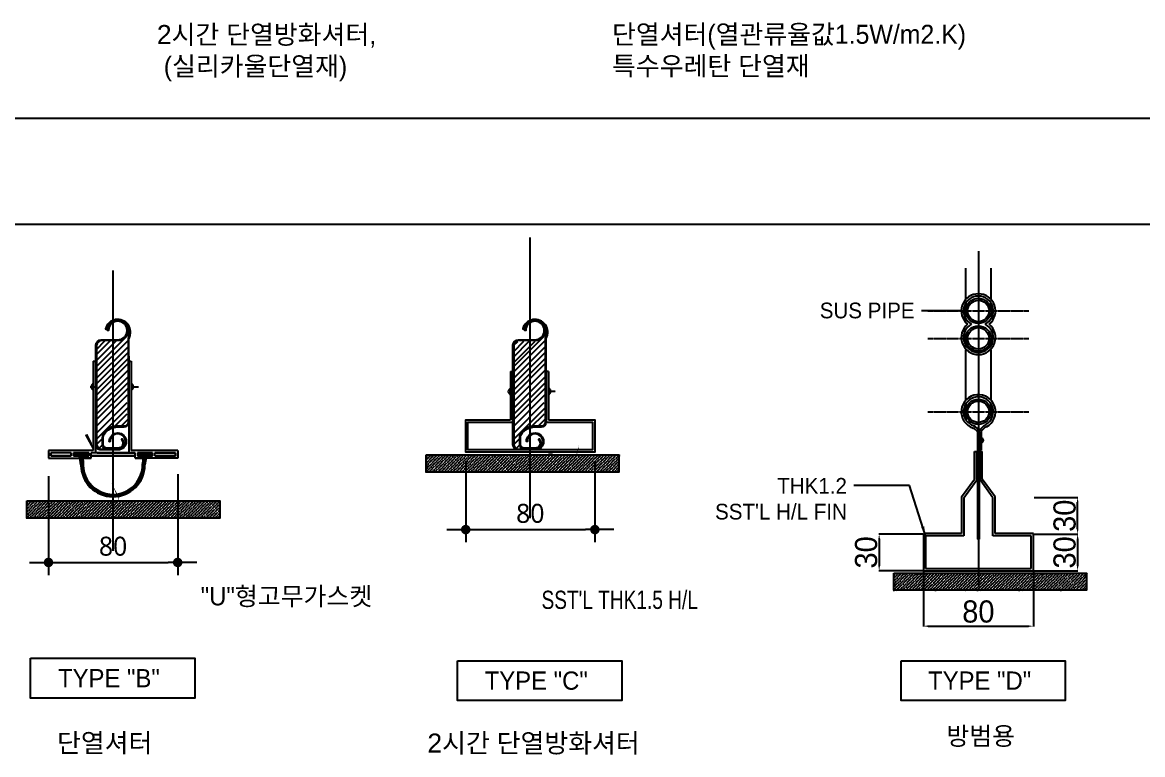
# Model space of a CAD drawing. Header units: millimetres. Extents: x -6941 to 136681, y 2065 to 58366.
# Drawn here: x 2656 to 20345, y 23447 to 35015 of the extents above; entities that cross this region are included whole.
import ezdxf

# ---------------------------------------------------------------- set-up
doc = ezdxf.new("R2010")
doc.units = ezdxf.units.MM
doc.header["$LTSCALE"] = 4
doc.header["$MEASUREMENT"] = 0
for name, pattern in [('CENTER', [2, 1.25, -0.25, 0.25, -0.25]), ('HIDDEN', [0.375, 0.25, -0.125]), ('PHANTOM2', [1.25, 0.625, -0.125, 0.125, -0.125, 0.125, -0.125])]:
    doc.linetypes.add(name, pattern=pattern)
doc.layers.get('0').update_dxf_attribs({"linetype": 'CONTINUOUS'})
doc.layers.get('DEFPOINTS').update_dxf_attribs({"linetype": 'CONTINUOUS'})
for name, color, linetype in [('2', 3, 'HIDDEN'), ('5', 4, 'PHANTOM2'), ('6', 3, 'CONTINUOUS'), ('A-DIMS', 7, 'CONTINUOUS'), ('AUX', 1, 'CONTINUOUS'), ('CENTER', 1, 'CENTER'), ('DIM', 7, 'CONTINUOUS'), ('ELE', 4, 'CONTINUOUS'), ('steel', 255, 'CONTINUOUS'), ('TEXT-DSC', 3, 'CONTINUOUS')]:
    doc.layers.add(name, color=color, linetype=linetype)
doc.styles.add('ARIAL', font='')
doc.styles.add('HY울릉도L', font='')
doc.styles.add('굴림', font='')
doc.styles.add('돋움', font='')
doc.styles.add('맑은고딕', font='malgun.ttf')
doc.styles.get('ARIAL').set_extended_font_data('HY특신명조')
doc.styles.get('HY울릉도L').set_extended_font_data('DotumChe')
doc.styles.get('굴림').set_extended_font_data('Gulim')
doc.styles.get('돋움').set_extended_font_data('Dotum')
doc.dimstyles.new('CDIM', dxfattribs={"dimtxt": 3, "dimasz": 1.5, "dimexe": 2, "dimexo": 1, "dimgap": 1, "dimtad": 1, "dimdec": 0, "dimrnd": 0.5, "dimzin": 0, "dimdsep": 32, "dimlunit": 6, "dimtxsty": 'HY울릉도L', "dimblk1": '_CIDOT', "dimblk2": '_CIDOT', "dimsah": 1, "dimcen": 5.5, "dimclrd": 2, "dimclre": 2, "dimclrt": 7, "dimadec": 0, "dimazin": 0, "dimtfac": 1, "dimtdec": 0, "dimtix": 1, "dimtmove": 2, "dimatfit": 1, "dimldrblk": '_CIDOT', "dimfxl": 1, "dimtolj": 1, "dimtzin": 0, "dimlwd": -1, "dimarcsym": 0})
doc.dimstyles.new('ISO-25', dxfattribs={"dimscale": 12, "dimtxt": 10, "dimasz": 3, "dimexe": 1, "dimexo": 2, "dimgap": 1, "dimtad": 1, "dimdec": 1, "dimtxsty": '돋움', "dimcen": 2.5, "dimclrd": 4, "dimclre": 4, "dimclrt": 7, "dimadec": 0, "dimazin": 0, "dimtfac": 0.55, "dimtdec": 1, "dimtmove": 0, "dimatfit": 3, "dimfxl": 1, "dimarcsym": 0})

# ---------------------------------------------------------------- blocks, each defined once
blk = doc.blocks.new('_CIDOT')
at = {"color": 0, "linetype": 'ByBlock'}
blk.add_line((2, 0), (-1, 0), dxfattribs=at)
at = {"color": 0, "linetype": 'ByBlock', "const_width": 0.5}
blk.add_lwpolyline([(-0.25, 0, 1), (0.25, 0, 1)], format="xyb", close=True, dxfattribs=at)
blk = doc.blocks.new('*D20')
at = {"layer": 'A-DIMS', "lineweight": -2, "transparency": 16777216}
for p, q in [((3068, 27846), (3068, 26283)), ((5108, 27877), (5108, 26283))]:
    blk.add_line(p, q, dxfattribs=at)
at = {"layer": 'A-DIMS', "transparency": 16777216}
blk.add_line((3218, 26483), (4958, 26483), dxfattribs=at)
at = {"layer": 'DEFPOINTS', "color": 0, "transparency": 16777216}
for p in [(5108, 27977), (3068, 27946), (5108, 26483)]:
    blk.add_point(p, dxfattribs=at)
at = {"layer": 'A-DIMS', "transparency": 16777216, "xscale": 150, "yscale": 150, "zscale": 150, "rotation": 180}
blk.add_blockref('_CIDOT', (3068, 26483), dxfattribs=at)
at = {"layer": 'A-DIMS', "transparency": 16777216, "xscale": 150, "yscale": 150, "zscale": 150}
blk.add_blockref('_CIDOT', (5108, 26483), dxfattribs=at)
at = {"layer": 'A-DIMS', "color": 3, "transparency": 16777216, "insert": (4088, 26738), "char_height": 300, "attachment_point": 5, "style": '맑은고딕'}
blk.add_mtext('\\A1;80', dxfattribs=at)
blk = doc.blocks.new('*D29')
at = {"layer": 'A-DIMS', "lineweight": -2, "transparency": 16777216}
for p, q in [((9656, 28082), (9656, 26802)), ((11696, 28082), (11696, 26802))]:
    blk.add_line(p, q, dxfattribs=at)
at = {"layer": 'A-DIMS', "transparency": 16777216}
blk.add_line((9806, 27002), (11546, 27002), dxfattribs=at)
at = {"layer": 'DEFPOINTS', "color": 0, "transparency": 16777216}
for p in [(9656, 28182), (11696, 28182), (11696, 27002)]:
    blk.add_point(p, dxfattribs=at)
at = {"layer": 'A-DIMS', "transparency": 16777216, "xscale": 150, "yscale": 150, "zscale": 150, "rotation": 180}
blk.add_blockref('_CIDOT', (9656, 27002), dxfattribs=at)
at = {"layer": 'A-DIMS', "transparency": 16777216, "xscale": 150, "yscale": 150, "zscale": 150}
blk.add_blockref('_CIDOT', (11696, 27002), dxfattribs=at)
at = {"layer": 'A-DIMS', "color": 3, "transparency": 16777216, "insert": (10676, 27257), "char_height": 300, "attachment_point": 5, "style": '맑은고딕'}
blk.add_mtext('\\A1;80', dxfattribs=at)
blk = doc.blocks.new('*D41')
at = {"layer": 'DEFPOINTS', "color": 0, "transparency": 16777216}
for p in [(16883, 26353), (18620, 26353), (18620, 25477)]:
    blk.add_point(p, dxfattribs=at)
at = {"layer": 'DIM', "color": 4, "lineweight": -2, "transparency": 16777216}
for p, q in [((16883, 26343), (16883, 25472)), ((18620, 26343), (18620, 25472)), ((16958, 25477), (18545, 25477))]:
    blk.add_line(p, q, dxfattribs=at)
at = {"layer": 'DIM', "color": 4, "transparency": 16777216}
for points in [[(16958, 25489), (16958, 25464), (16883, 25477)], [(18545, 25489), (18545, 25464), (18620, 25477)]]:
    blk.add_solid(points, dxfattribs=at)
at = {"layer": 'DIM', "color": 7, "transparency": 16777216, "insert": (17751, 25706), "char_height": 350, "attachment_point": 5, "style": '굴림'}
blk.add_mtext('80', dxfattribs=at)
blk = doc.blocks.new('*D42')
at = {"layer": 'DEFPOINTS', "color": 0, "transparency": 16777216}
for p in [(18620, 26932), (18620, 26353), (19318, 26353)]:
    blk.add_point(p, dxfattribs=at)
at = {"layer": 'DIM', "color": 4, "lineweight": -2, "transparency": 16777216}
for p, q in [((18630, 26932), (19323, 26932)), ((19318, 26857), (19318, 26428)), ((18630, 26353), (19323, 26353))]:
    blk.add_line(p, q, dxfattribs=at)
at = {"layer": 'DIM', "color": 4, "transparency": 16777216}
for points in [[(19306, 26857), (19331, 26857), (19318, 26932)], [(19306, 26428), (19331, 26428), (19318, 26353)]]:
    blk.add_solid(points, dxfattribs=at)
at = {"layer": 'DIM', "color": 7, "transparency": 16777216, "insert": (19114, 26642), "char_height": 350, "attachment_point": 5, "rotation": 90, "style": '굴림'}
blk.add_mtext('30', dxfattribs=at)
blk = doc.blocks.new('*D43')
at = {"layer": 'DEFPOINTS', "color": 0, "transparency": 16777216}
for p in [(16883, 26932), (16185, 26353), (16883, 26353)]:
    blk.add_point(p, dxfattribs=at)
at = {"layer": 'DIM', "color": 4, "lineweight": -2, "transparency": 16777216}
for p, q in [((16873, 26932), (16180, 26932)), ((16185, 26857), (16185, 26428)), ((16873, 26353), (16180, 26353))]:
    blk.add_line(p, q, dxfattribs=at)
at = {"layer": 'DIM', "color": 4, "transparency": 16777216}
for points in [[(16172, 26857), (16197, 26857), (16185, 26932)], [(16172, 26428), (16197, 26428), (16185, 26353)]]:
    blk.add_solid(points, dxfattribs=at)
at = {"layer": 'DIM', "color": 7, "transparency": 16777216, "insert": (15980, 26642), "char_height": 350, "attachment_point": 5, "rotation": 90, "style": '굴림'}
blk.add_mtext('30', dxfattribs=at)
blk = doc.blocks.new('*D44')
at = {"layer": 'DEFPOINTS', "color": 0, "transparency": 16777216}
for p in [(18620, 27511), (19318, 27511), (18620, 26932)]:
    blk.add_point(p, dxfattribs=at)
at = {"layer": 'DIM', "color": 4, "lineweight": -2, "transparency": 16777216}
for p, q in [((18630, 27511), (19323, 27511)), ((19318, 27007), (19318, 27436)), ((18630, 26932), (19323, 26932))]:
    blk.add_line(p, q, dxfattribs=at)
at = {"layer": 'DIM', "color": 4, "transparency": 16777216}
for points in [[(19306, 27436), (19331, 27436), (19318, 27511)], [(19306, 27007), (19331, 27007), (19318, 26932)]]:
    blk.add_solid(points, dxfattribs=at)
at = {"layer": 'DIM', "color": 7, "transparency": 16777216, "insert": (19114, 27221), "char_height": 350, "attachment_point": 5, "rotation": 90, "style": '굴림'}
blk.add_mtext('30', dxfattribs=at)

msp = doc.modelspace()

# ---------------------------------------------------------------- hatches: boundary and pattern name
h = msp.add_hatch()
h.set_pattern_fill('ANSI31', color=3, scale=27.864, angle=-90, style=0)
h.set_pattern_definition([(315, (1403.261, 40275.7156), (2.4628529, 2.4628529), [])])
h.paths.add_polyline_path([(3828.49, 28367.74), (3828.49, 29742.61), (3828.49, 29913.96, -0.41421356), (3901.79, 29987.26), (4162.16, 29987.26), (4162.16, 30001.33), (3901.79, 30001.33, 0.41421356), (3814.41, 29913.96), (3814.41, 29742.61), (3814.41, 28367.74)])
h.paths.add_polyline_path([(4322.84, 30146.42), (4308.76, 30146.42, -0.27209364), (4232.16, 30019.12), (4258.21, 30019.12, 0.23431275)])
h.paths.add_polyline_path([(4322.84, 30146.42, 0.41699265), (4162.16, 30308.62), (4162.16, 30294.55, -0.41725974), (4308.76, 30146.42)])
h.paths.add_polyline_path([(4162.16, 30294.55), (4162.16, 30308.62, 0.41421356), (4001.48, 30147.94), (4015.56, 30147.94, -0.41421356)])
h.paths.add_polyline_path([(4258.21, 30019.12), (4232.16, 30019.12, -0.12508596), (4162.16, 30001.33), (4162.16, 29987.26, 0.1615526)])
h.paths.add_polyline_path([(3901.79, 28259.83), (4162.16, 28259.83), (4162.16, 28273.91), (3990.34, 28273.91), (3901.79, 28273.91, -0.41421356), (3828.49, 28347.21), (3828.49, 28367.74), (3814.41, 28367.74), (3814.41, 28347.21, 0.41421356)])
h.paths.add_polyline_path([(4162.16, 28515.52), (4162.16, 28529.59, 0.41421356), (4027.29, 28394.71), (4041.36, 28394.71, -0.41421356)])
h.paths.add_polyline_path([(4294.32, 28367.74, 0.47449787), (4162.16, 28529.59), (4162.16, 28515.52, -0.48182108), (4279.92, 28367.74)])
h.paths.add_polyline_path([(4294.32, 28367.74), (4279.92, 28367.74, -0.34969061), (4162.16, 28273.91), (4162.16, 28259.83, 0.35639396)])
h = msp.add_hatch()
h.set_pattern_fill('ANSI31', color=3, scale=27.864, angle=-90, style=0)
h.set_pattern_definition([(315, (7991.5864, 40275.7156), (2.4628529, 2.4628529), [])])
h.paths.add_polyline_path([(10416.81, 28367.74), (10416.81, 29742.61), (10416.81, 29913.96, -0.41421356), (10490.12, 29987.26), (10750.49, 29987.26), (10750.49, 30001.33), (10490.12, 30001.33, 0.41421356), (10402.74, 29913.96), (10402.74, 29742.61), (10402.74, 28367.74)])
h.paths.add_polyline_path([(10911.16, 30146.42), (10897.09, 30146.42, -0.27209364), (10820.49, 30019.12), (10846.54, 30019.12, 0.23431275)])
h.paths.add_polyline_path([(10911.16, 30146.42, 0.41699265), (10750.49, 30308.62), (10750.49, 30294.55, -0.41725974), (10897.09, 30146.42)])
h.paths.add_polyline_path([(10750.49, 30294.55), (10750.49, 30308.62, 0.41421356), (10589.81, 30147.94), (10603.88, 30147.94, -0.41421356)])
h.paths.add_polyline_path([(10846.54, 30019.12), (10820.49, 30019.12, -0.12508596), (10750.49, 30001.33), (10750.49, 29987.26, 0.1615526)])
h.paths.add_polyline_path([(10490.12, 28259.83), (10750.49, 28259.83), (10750.49, 28273.91), (10578.67, 28273.91), (10490.12, 28273.91, -0.41421356), (10416.81, 28347.21), (10416.81, 28367.74), (10402.74, 28367.74), (10402.74, 28347.21, 0.41421356)])
h.paths.add_polyline_path([(10750.49, 28515.52), (10750.49, 28529.59, 0.41421356), (10615.61, 28394.71), (10629.69, 28394.71, -0.41421356)])
h.paths.add_polyline_path([(10882.64, 28367.74, 0.47449787), (10750.49, 28529.59), (10750.49, 28515.52, -0.48182108), (10868.24, 28367.74)])
h.paths.add_polyline_path([(10882.64, 28367.74), (10868.24, 28367.74, -0.34969061), (10750.49, 28273.91), (10750.49, 28259.83, 0.35639396)])
h = msp.add_hatch()
h.set_pattern_fill('ANSI31', color=8, scale=24, style=0)
h.set_pattern_definition([(45, (-80817.7915, -11278.9244), (-2.12132034, 2.12132034), [])])
h.paths.add_polyline_path([(3617.13, 28026.53), (3610.13, 28130.86), (3607.72, 28130.86), (3607.72, 28166.86), (3703.72, 28166.86), (3703.72, 28190.86), (3463.72, 28190.86), (3463.72, 28166.86), (3559.72, 28166.86), (3579.69, 28026.53, 0.41575358), (4087.72, 27521.17), (4087.72, 27558.61, -0.41587685)])
h.paths.add_polyline_path([(4615.72, 28166.86), (4711.72, 28166.86), (4711.72, 28190.86), (4471.72, 28190.86), (4471.72, 28166.86), (4567.72, 28166.86), (4567.72, 28130.86), (4563.36, 28130.86), (4552.71, 28042.85, -0.42279131), (4087.72, 27558.61), (4087.72, 27521.17, 0.41267522), (4590.42, 28026.53)])
at = {"layer": '2', "ltscale": 10}
h = msp.add_hatch(dxfattribs=at)
h.set_pattern_fill('ANSI36', color=0, scale=10.5, style=0)
h.set_pattern_definition([(45, (-951794.665, 68280327.003), (17.679879238, 64.826223874), [83.34375, -16.66875, 0, -16.66875])])
h.paths.add_polyline_path([(9029.2, 28182.18), (9029.2, 27910.94), (12074.86, 27910.94), (12076.75, 28182.18)])
h = msp.add_hatch(dxfattribs=at)
h.set_pattern_fill('ANSI36', color=0, scale=10.5, style=0)
h.set_pattern_definition([(45, (-958098.155, 68279599.428), (17.679879238, 64.826223874), [83.34375, -16.66875, 0, -16.66875])])
h.paths.add_polyline_path([(2725.71, 27454.61), (2725.71, 27183.36), (5771.37, 27183.36), (5773.26, 27454.61)])
h = msp.add_hatch(dxfattribs=at)
h.set_pattern_fill('ANSI36', color=0, scale=10.5, style=0)
h.set_pattern_definition([(45, (-944409.992, 68278460.653), (17.679879238, 64.826223874), [83.34375, -16.66875, 0, -16.66875])])
h.paths.add_polyline_path([(16413.87, 26315.83), (16413.87, 26044.59), (19459.53, 26044.59), (19461.42, 26315.83)])

# ---------------------------------------------------------------- linework, layer by layer
at = {"color": 1}
for p, q in [((10676.04, 27184.21), (10676.04, 31615.24)), ((10676.04, 27184.21), (10676.04, 31615.24)), ((4087.72, 26665.24), (4087.72, 31096.27)), ((4087.72, 26665.24), (4087.72, 31096.27))]:
    msp.add_line(p, q, dxfattribs=at)
at = {"color": 1, "linetype": 'ByBlock'}
for p, q in [((4087.72, 28973.73), (4087.72, 31096.27)), ((4087.72, 28973.73), (4087.72, 31096.27)), ((10676.04, 28973.73), (10676.04, 31096.27)), ((10676.04, 28973.73), (10676.04, 31096.27))]:
    msp.add_line(p, q, dxfattribs=at)
for p, q in [((4338.09, 29739.93), (4338.09, 28214.86)), ((3774.66, 29663.83), (3774.66, 28250.86)), ((3774.66, 29663.83), (3810.66, 29663.83)), ((3810.66, 29663.83), (3810.66, 28214.86)), ((4338.09, 29663.83), (4374.09, 29663.83)), ((4374.09, 29663.83), (4374.09, 28250.86)), ((10404.73, 29483.95), (10398.98, 28697.83)), ((10926.42, 29498.83), (10926.42, 28697.83)), ((10962.42, 29498.83), (10962.42, 28733.83)), ((4338.09, 29043.93), (4338.09, 28995.93)), ((10926.42, 29043.93), (10926.42, 28995.93)), ((3774.66, 28250.86), (3067.72, 28250.86)), ((3067.72, 28250.86), (3067.72, 28130.86)), ((3067.72, 28130.86), (3559.72, 28130.86)), ((3103.72, 28166.86), (3103.72, 28214.86)), ((3427.72, 28214.86), (3103.72, 28214.86)), ((3103.72, 28214.86), (3103.72, 28166.86)), ((3103.72, 28166.86), (3427.72, 28166.86)), ((3427.72, 28166.86), (3103.72, 28166.86)), ((3703.72, 28214.86), (3463.72, 28214.86)), ((3463.72, 28166.86), (3559.72, 28166.86)), ((3559.72, 28166.86), (3463.72, 28166.86)), ((3607.72, 28166.86), (3703.72, 28166.86)), ((3703.72, 28166.86), (3607.72, 28166.86)), ((3607.72, 28130.86), (3739.72, 28130.86)), ((3739.72, 28130.86), (3607.72, 28130.86)), ((3810.66, 28214.86), (3739.72, 28214.86)), ((3739.72, 28166.86), (4435.72, 28166.86)), ((4435.72, 28166.86), (3739.72, 28166.86)), ((4435.72, 28214.86), (4338.09, 28214.86)), ((4364.77, 28214.86), (4435.72, 28214.86)), ((5107.72, 28250.86), (4374.09, 28250.86)), ((4435.72, 28130.86), (4567.72, 28130.86)), ((4567.72, 28130.86), (4435.72, 28130.86)), ((4711.72, 28214.86), (4471.72, 28214.86)), ((4471.72, 28214.86), (4711.72, 28214.86)), ((4471.72, 28166.86), (4567.72, 28166.86)), ((4567.72, 28166.86), (4471.72, 28166.86)), ((4615.72, 28166.86), (4711.72, 28166.86)), ((4711.72, 28166.86), (4615.72, 28166.86)), ((5107.72, 28130.86), (4615.72, 28130.86)), ((5071.72, 28214.86), (4747.72, 28214.86)), ((4747.72, 28214.86), (5071.72, 28214.86)), ((4747.72, 28166.86), (5071.72, 28166.86)), ((5071.72, 28166.86), (4747.72, 28166.86)), ((5071.72, 28214.86), (5071.72, 28164.7)), ((5071.72, 28166.86), (5071.72, 28214.86)), ((5071.72, 28214.86), (5071.72, 28166.86)), ((5107.72, 28250.86), (5107.72, 28130.86)), ((11024.04, 28214.86), (10962.42, 28214.86))]:
    msp.add_line(p, q)
at = {"color": 1, "linetype": 'CENTER'}
for p, q in [((3727.72, 29255.83), (3828.49, 29255.83)), ((4363.13, 29255.83), (4486.83, 29255.83)), ((10951.45, 29190.42), (11075.15, 29190.42)), ((10316.04, 29184.65), (10416.81, 29184.65))]:
    msp.add_line(p, q, dxfattribs=at)
at = {"color": 0}
for p, q in [((3774.66, 28250.86), (3067.72, 28250.86)), ((3103.72, 28166.86), (3427.72, 28166.86)), ((3427.72, 28166.86), (3427.72, 28214.86)), ((3463.72, 28166.86), (3463.72, 28214.86)), ((3463.72, 28214.86), (3703.72, 28214.86)), ((3463.72, 28190.86), (3703.72, 28190.86)), ((3559.72, 28130.86), (3559.72, 28166.86)), ((3579.69, 28026.53), (3559.72, 28166.86)), ((3703.72, 28166.86), (3607.72, 28166.86)), ((3607.72, 28166.86), (3607.72, 28130.86)), ((3607.72, 28166.86), (3617.13, 28026.53)), ((3703.72, 28214.86), (3703.72, 28166.86)), ((3739.72, 28130.86), (3739.72, 28214.86)), ((4338.09, 28214.86), (3810.66, 28214.86)), ((3837.34, 28214.86), (4364.77, 28214.86)), ((5107.72, 28250.86), (4374.09, 28250.86)), ((4435.72, 28130.86), (4435.72, 28214.86)), ((4711.72, 28214.86), (4471.72, 28214.86)), ((4471.72, 28214.86), (4471.72, 28166.86)), ((4471.72, 28190.86), (4711.72, 28190.86)), ((4471.72, 28166.86), (4567.72, 28166.86)), ((4567.72, 28166.86), (4552.38, 28040.17)), ((4567.72, 28166.86), (4567.72, 28130.86)), ((4615.72, 28166.86), (4590.42, 28026.53)), ((4615.72, 28130.86), (4615.72, 28166.86)), ((4711.72, 28166.86), (4711.72, 28214.86)), ((4747.72, 28166.86), (4747.72, 28214.86)), ((5071.72, 28166.86), (4747.72, 28166.86))]:
    msp.add_line(p, q, dxfattribs=at)
for points in [[(3814.41, 29742.61), (3814.41, 29913.96, -0.41421356), (3901.79, 30001.33), (4162.16, 30001.33, 2.41421356), (4015.56, 30147.94), (4001.48, 30147.94, -2.41421356), (4162.16, 29987.26), (3901.79, 29987.26, 0.41421356), (3828.49, 29913.96), (3828.49, 29742.61)], [(4338.09, 29742.61), (4338.09, 30022.25, 1.12925813), (3967.68, 30174.54), (3981.25, 30170.8, -1.14028146), (4324.02, 30026), (4324.02, 29742.61)], [(10402.74, 29742.61), (10402.74, 29913.96, -0.41421356), (10490.12, 30001.33), (10750.49, 30001.33, 2.41421356), (10603.88, 30147.94), (10589.81, 30147.94, -2.41421356), (10750.49, 29987.26), (10490.12, 29987.26, 0.41421356), (10416.81, 29913.96), (10416.81, 29742.61)], [(10926.42, 29742.61), (10926.42, 30022.25, 1.12925813), (10556, 30174.54), (10569.57, 30170.8, -1.14028146), (10912.34, 30026), (10912.34, 29742.61)], [(3828.49, 29742.61), (3828.49, 28347.21, 0.41421356), (3901.79, 28273.91), (4162.16, 28273.91, 2.41421356), (4041.36, 28394.71), (4027.29, 28394.71, -2.41421356), (4162.16, 28259.83), (3901.79, 28259.83, -0.41421356), (3814.41, 28347.21), (3814.41, 29742.61)], [(4324.02, 29742.61), (4324.02, 28697.9, -0.41421356), (4264.79, 28638.67), (4162.16, 28638.67, 0.25198436), (3936.05, 28516.99, 0.1468968), (3917.04, 28453.67), (3917.04, 28347.21, 0.41421356), (3990.34, 28273.91), (4162.16, 28273.91, 0.66817864), (4228.51, 28434.08), (4218.56, 28424.13, -0.66817864), (4162.16, 28287.98), (3990.34, 28287.98, -0.41421356), (3931.11, 28347.21), (3931.11, 28453.67, -0.1468968), (3947.8, 28509.23, -0.25198436), (4162.16, 28624.59), (4264.79, 28624.59, 0.41421356), (4338.09, 28697.9), (4338.09, 29742.61)], [(10416.81, 29742.61), (10416.81, 28347.21, 0.41421356), (10490.12, 28273.91), (10750.49, 28273.91, 2.41421356), (10629.69, 28394.71), (10615.61, 28394.71, -2.41421356), (10750.49, 28259.83), (10490.12, 28259.83, -0.41421356), (10402.74, 28347.21), (10402.74, 29742.61)], [(10912.34, 29742.61), (10912.34, 28697.9, -0.41421356), (10853.12, 28638.67), (10750.49, 28638.67, 0.25198436), (10524.38, 28516.99, 0.1468968), (10505.36, 28453.67), (10505.36, 28347.21, 0.41421356), (10578.67, 28273.91), (10750.49, 28273.91, 0.66817864), (10816.84, 28434.08), (10806.89, 28424.13, -0.66817864), (10750.49, 28287.98), (10578.67, 28287.98, -0.41421356), (10519.44, 28347.21), (10519.44, 28453.67, -0.1468968), (10536.12, 28509.23, -0.25198436), (10750.49, 28624.59), (10853.12, 28624.59, 0.41421356), (10926.42, 28697.9), (10926.42, 29742.61)]]:
    msp.add_lwpolyline(points, format="xyb")
for points in [[(3744.29, 29251.34), (3761.08, 29251.34), (3761.08, 29261.87), (3744.43, 29261.87)], [(4407.57, 29251.34), (4390.79, 29251.34), (4390.79, 29261.87), (4407.43, 29261.87)], [(10332.62, 29180.16), (10349.4, 29180.16), (10349.4, 29190.68), (10332.76, 29190.68)], [(10995.89, 29185.92), (10979.11, 29185.92), (10979.11, 29196.45), (10995.75, 29196.45)]]:
    msp.add_lwpolyline(points)
for centre, start, end in [((3800.81, 29255.83), 184.544426, 242.528361), ((3800.81, 29255.83), 117.471639, 173.891628), ((4351.05, 29255.83), 6.108372, 62.528361), ((4351.05, 29255.83), 297.471639, 355.455574), ((10389.14, 29184.65), 117.471639, 173.891628), ((10939.37, 29190.42), 6.108372, 62.528361), ((10389.14, 29184.65), 184.544426, 242.528361), ((10939.37, 29190.42), 297.471639, 355.455574)]:
    msp.add_arc(centre, 56.7, start, end)
for radius, end in [(505.37, 0), (467.93, 1.998057)]:
    msp.add_arc((4085.06, 28026.53), radius, 180, end, dxfattribs=at)
at = {"layer": '2', "color": 0, "ltscale": 10}
for points in [[(9029.2, 28182.18), (12076.75, 28182.18), (12074.86, 27910.94), (9029.2, 27910.94)], [(2725.71, 27454.61), (5773.26, 27454.61), (5771.37, 27183.36), (2725.71, 27183.36)], [(16413.87, 26315.83), (19461.42, 26315.83), (19459.53, 26044.59), (16413.87, 26044.59)]]:
    msp.add_lwpolyline(points, dxfattribs=at)
at = {"layer": '5', "color": 2, "linetype": 'ByBlock'}
for p, q in [((-6941.3, 33503.89), (43933.83, 33503.89)), ((43933.83, 31823.33), (-6941.3, 31823.33))]:
    msp.add_line(p, q, dxfattribs=at)
at = {"layer": '5', "color": 0, "linetype": 'ByBlock'}
for p, q in [((10362.98, 29498.83), (10398.98, 29498.83)), ((10362.98, 29498.83), (10363.51, 28733.83)), ((10962.42, 29498.83), (10926.42, 29498.83))]:
    msp.add_line(p, q, dxfattribs=at)
for points in [[(10962.42, 28733.83), (11696.04, 28733.83), (11696.04, 28223.83), (9656.04, 28223.83), (9656.04, 28733.83), (10363.51, 28733.83)], [(10926.42, 28697.83), (11660.04, 28697.83), (11660.04, 28259.83), (9692.04, 28259.83), (9692.04, 28697.83), (10398.98, 28697.83)]]:
    msp.add_lwpolyline(points, dxfattribs=at)
for points in [[(9029.2, 28182.18), (12074.86, 28182.18), (12074.86, 27910.94), (9029.2, 27910.94)], [(2725.71, 27454.61), (5771.37, 27454.61), (5771.37, 27183.36), (2725.71, 27183.36)], [(16413.87, 26315.83), (19459.53, 26315.83), (19459.53, 26044.59), (16413.87, 26044.59)]]:
    msp.add_lwpolyline(points, close=True, dxfattribs=at)
at = {"layer": '6'}
for p, q in [((3816.74, 29567.34), (4348.55, 30099.15)), ((10405.07, 29567.34), (10936.88, 30099.15)), ((3815.42, 29755.85), (4059.24, 29999.67)), ((3815.75, 29839.25), (3975.84, 29999.33)), ((3816.08, 29661.6), (4153.49, 29999.01)), ((3816.41, 29483.95), (4324.02, 29991.56)), ((3817.55, 29935.96), (3879.12, 29997.53)), ((10404.73, 29483.95), (10912.34, 29991.56)), ((10414.67, 29733.84), (10658.5, 29977.66)), ((10415.01, 29817.24), (10575.1, 29977.33)), ((10415.34, 29639.59), (10752.75, 29977)), ((10416.81, 29913.96), (10478.38, 29975.53)), ((3815.11, 29381.8), (4324.02, 29890.7)), ((3815.28, 29292.97), (4324.02, 29801.71)), ((10403.44, 29381.8), (10912.34, 29890.7)), ((10403.6, 29292.97), (10912.34, 29801.71)), ((3815.6, 29115.32), (4324.02, 29623.74)), ((3815.94, 29198.72), (4324.02, 29706.8)), ((10403.93, 29115.32), (10912.34, 29623.74)), ((10404.27, 29198.72), (10912.34, 29706.8)), ((3815.98, 28908.06), (4324.02, 29416.1)), ((3816.77, 29015.63), (4324.02, 29522.88)), ((10404.31, 28908.06), (10912.34, 29416.1)), ((10405.1, 29015.63), (10912.34, 29522.88)), ((3816.31, 28730.41), (4324.02, 29238.12)), ((3816.64, 28813.81), (4338.09, 29335.26)), ((10404.63, 28730.41), (10912.34, 29238.12)), ((10404.97, 28813.81), (10926.42, 29335.26)), ((3815.01, 28628.26), (4316.57, 29129.82)), ((10403.34, 28628.26), (10904.9, 29129.82)), ((3814.73, 28515.26), (4307.64, 29008.16)), ((3815.39, 28421), (4322.46, 28928.07)), ((4092.39, 28614.93), (4310.92, 28833.47)), ((10403.06, 28515.26), (10895.97, 29008.16)), ((10403.72, 28421), (10910.78, 28928.07)), ((10680.71, 28614.93), (10899.25, 28833.47)), ((4202.9, 28624.59), (4324.02, 28745.71)), ((10791.23, 28624.59), (10912.34, 28745.71)), ((3815.06, 28337.6), (3931.11, 28453.66)), ((3853.17, 28274.86), (3931.11, 28352.8)), ((10403.38, 28337.6), (10519.44, 28453.66)), ((10441.5, 28274.86), (10519.44, 28352.8))]:
    msp.add_line(p, q, dxfattribs=at)
at = {"layer": 'AUX'}
for p, q in [((17751.3, 31399.28), (17751.3, 26093.21)), ((17551.53, 30638.93), (17551.53, 31132.55)), ((17951.06, 30638.93), (17951.06, 31132.55)), ((17551.53, 30456.94), (17551.53, 30580.71)), ((17951.06, 30456.94), (17951.06, 30580.71)), ((17551.53, 29899.27), (17551.53, 30023.03)), ((17951.06, 29899.27), (17951.06, 30023.03)), ((17551.53, 29045.91), (17551.53, 29841.05)), ((17951.06, 29045.91), (17951.06, 29841.05)), ((17551.53, 28863.92), (17551.53, 28987.69)), ((17951.06, 28863.92), (17951.06, 28987.69)), ((17736.82, 28548.81), (17736.82, 26848.48)), ((17765.77, 28556.96), (17765.77, 26848.48)), ((17795.74, 28551.84), (17795.74, 28257.78)), ((17795.74, 28257.78), (17766.28, 28257.78)), ((17765.77, 26848.48), (17736.82, 26848.48))]:
    msp.add_line(p, q, dxfattribs=at)
for centre, radius in [((17751.3, 30456.94), 199.77), ((17751.3, 30456.94), 169.8), ((17751.3, 30023.03), 199.77), ((17751.3, 30023.03), 169.8), ((17751.3, 28863.92), 199.77), ((17751.3, 28863.92), 169.8)]:
    msp.add_circle(centre, radius, dxfattribs=at)
for centre, radius, start, end in [((17751.3, 30456.94), 270.23, 309.098308, 230.901692), ((17751.3, 30456.94), 235, 296.821494, 243.178506), ((17751.3, 30037.51), 270.23, 129.098308, 50.901692), ((17751.3, 30037.51), 235, 116.821494, 63.178506), ((17751.3, 28863.92), 270.23, 298.724481, 252.029419), ((17751.3, 28863.92), 235, 300.151423, 252.873126), ((17970.75, 28455.93), 228.52, 116.346586, 153.763164), ((17604.88, 28462.17), 157.84, 33.29214, 66.460676), ((17590.38, 28462.5), 199.22, 28.30528, 62.58804), ((17955.91, 28455.79), 186.77, 113.590657, 149.051262), ((17795.74, 28410.76), 34.57, 270, 90)]:
    msp.add_arc(centre, radius, start, end, dxfattribs=at)
at = {"layer": 'CENTER', "color": 1}
for p, q in [((16952.23, 30456.94), (18550.37, 30456.94)), ((16952.23, 30023.03), (18550.37, 30023.03)), ((16952.23, 28863.92), (18550.37, 28863.92))]:
    msp.add_line(p, q, dxfattribs=at)
at = {"layer": 'DIM', "color": 5}
for p, q in [((17802.93, 30649.92), (17780.13, 30624.28)), ((17811.91, 30647.29), (17789.73, 30622.34)), ((17938.04, 30527.89), (17915.01, 30501.99)), ((17941.26, 30518.77), (17917.44, 30491.99)), ((17588.49, 30408.72), (17565.69, 30383.07)), ((17591.54, 30399.41), (17569.35, 30374.46)), ((17725.73, 30289.08), (17702.7, 30263.18)), ((17735.95, 30287.84), (17712.14, 30261.05)), ((17802.93, 30216.01), (17780.13, 30190.37)), ((17811.91, 30213.38), (17789.73, 30188.43)), ((17938.04, 30093.98), (17915.01, 30068.08)), ((17941.26, 30084.86), (17917.44, 30058.08)), ((17802.93, 29056.9), (17780.13, 29031.26)), ((17811.91, 29054.27), (17789.73, 29029.32)), ((17938.04, 28934.87), (17915.01, 28908.97)), ((17941.26, 28925.75), (17917.44, 28898.97)), ((17588.49, 28815.7), (17565.69, 28790.05)), ((17591.54, 28806.39), (17569.35, 28781.44)), ((17725.73, 28696.06), (17702.7, 28670.16)), ((17735.95, 28694.82), (17712.14, 28668.03))]:
    msp.add_line(p, q, dxfattribs=at)
at = {"layer": 'ELE'}
for points in [[(3774.66, 28250.86, 0, 90, 0), (3682.61, 28512.57, 0, 0, 0), (3212.91, 29430.61, 0, 0, 0), (2826.33, 29430.61, 0, 0, 0)], [(11429.15, 28228.43, 0, 90, 0), (11346.2, 27966.72, 0, 0, 0), (10807.95, 25940.66, 0, 0, 0), (10807.95, 25940.66, 0, 0, 0)], [(4169.64, 27539.56, 0, 90, 0), (4261.68, 27277.85, 0, 0, 0), (4843.57, 25935.2, 0, 0, 0), (5291.37, 25935.2, 0, 0, 0)]]:
    msp.add_lwpolyline(points, format="xyseb", dxfattribs=at)
at = {"layer": 'steel'}
for p, q in [((17690.35, 28234.37), (17725.1, 28234.37)), ((17690.35, 27800.1), (17690.35, 28234.37)), ((17725.1, 27785.89), (17725.1, 28234.37)), ((17777.5, 28234.37), (17812.24, 28234.37)), ((17777.5, 27785.89), (17777.5, 28234.37)), ((17812.24, 27800.1), (17812.24, 28234.37)), ((17487.47, 27517.78), (17690.35, 27800.1)), ((17522.65, 27504.01), (17725.1, 27785.89)), ((17979.94, 27504.01), (17777.5, 27785.89)), ((18015.12, 27517.78), (17812.24, 27800.1)), ((17487.47, 27517.78), (17487.47, 26938.8)), ((17522.65, 27504.01), (17522.65, 26903.62)), ((17979.94, 26903.62), (17979.94, 27504.01)), ((18015.12, 26938.8), (18015.12, 27517.78)), ((17487.47, 26938.8), (16882.38, 26938.8)), ((16882.38, 26938.8), (16882.38, 26352.52)), ((17522.65, 26903.62), (16917.56, 26903.62)), ((16917.56, 26903.62), (16917.56, 26387.7)), ((18585.03, 26903.62), (17979.94, 26903.62)), ((18620.21, 26938.8), (18015.12, 26938.8)), ((18585.03, 26387.7), (18585.03, 26903.62)), ((18620.21, 26352.52), (18620.21, 26938.8)), ((16917.56, 26387.7), (18585.03, 26387.7)), ((16882.38, 26352.52), (18620.21, 26352.52))]:
    msp.add_line(p, q, dxfattribs=at)
at = {"layer": 'TEXT-DSC'}
for points in [[(2782.6, 24970.13), (5377.33, 24970.13), (5377.33, 24339.12), (2782.6, 24339.12)], [(9528.06, 24931.12), (12122.79, 24931.12), (12122.79, 24300.1), (9528.06, 24300.1)], [(16529.61, 24931.12), (19124.34, 24931.12), (19124.34, 24300.1), (16529.61, 24300.1)]]:
    msp.add_lwpolyline(points, close=True, dxfattribs=at)

# ---------------------------------------------------------------- texts
at = {"layer": '5', "color": 2, "linetype": 'ByBlock', "char_height": 300, "attachment_point": 1, "style": 'ARIAL'}
for s, width, insert in [('{\\fArial|b0|i0|c0|p34;2\\fGulim|b0|i0|c129|p50;시간 단열방화셔터}, \\P ({\\fGulim|b0|i0|c129|p50;실리카울단열재})', 6557.767, (4778.99, 34974.27)), ('{\\fGulim|b0|i0|c129|p50;단열셔터(열관류율값1.5W/m2.K)\\P특수우레탄 단열재}', 6650.2411, (11966.19, 34976.99)), ('{\\fGulim|b0|i0|c129|p50;단열셔터}', 6650.2411, (3202.5, 23782.38)), ('{\\fArial|b0|i0|c0|p34;2\\fGulim|b0|i0|c129|p50;시간 단열방화셔터}', 6557.767, (9050.17, 23779.67))]:
    msp.add_mtext_dynamic_manual_height_columns(s, width=width, gutter_width=7.5, heights=[0], dxfattribs=dict(at, insert=insert))
at = {"layer": 'DIM', "color": 3, "char_height": 248.1578, "attachment_point": 9}
for s, insert in [('{\\fGulim|b0|i0|c129|p49;SUS PIPE}', (16744.09, 30336.53)), ('{\\fGulim|b0|i0|c129|p49;THK1.2 }', (15675.48, 27569.95)), ("{\\fGulim|b0|i0|c129|p49;SST'L H/L FIN}", (15675.48, 27158.21))]:
    msp.add_mtext(s, dxfattribs=dict(at, insert=insert))
at = {"layer": 'TEXT-DSC', "color": 0, "style": '돋움'}
for s, p in [('"U"형고무가스켓', (5471.4, 25805.05)), ('TYPE "B"', (3218.89, 24510.82)), ('TYPE "C"', (9956.15, 24472.39)), ('TYPE "D"', (16957.7, 24472.39))]:
    msp.add_text(s, height=288.001, dxfattribs=at).set_placement(p)
at = {"layer": 'TEXT-DSC', "color": 0, "style": '돋움', "width": 0.8}
msp.add_text("SST'L THK1.5 H/L", height=288.0008, dxfattribs=at).set_placement((10853.02, 25748.99))
at = {"layer": 'TEXT-DSC', "color": 2, "linetype": 'ByBlock', "style": '돋움'}
msp.add_text('방범용', height=288.001, dxfattribs=at).set_placement((17246.78, 23597.37))

# ---------------------------------------------------------------- dimensions: what is measured, and where the dimension line sits
at = {"layer": 'A-DIMS'}
for base, p1, p2, picture, middle in [((11696.04, 27002.44), (9656.04, 28182.18), (11696.04, 28182.18), '*D29', (10676.04, 27257.44)), ((5107.72, 26483.47), (3067.72, 27945.54), (5107.72, 27976.77), '*D20', (4087.72, 26738.47))]:
    dim = msp.add_linear_dim(base=base, p1=p1, p2=p2, text='80', dimstyle='CDIM', override={"dimscale": 100, "dimtxsty": '맑은고딕', "dimclrd": 256, "dimclre": 256, "dimclrt": 3}, dxfattribs=at)
    dim.commit()
    dim.dimension.update_dxf_attribs({"geometry": picture, "text_midpoint": middle})
at = {"layer": 'DIM'}
for base, p1, p2, angle, picture, middle in [((19318, 27510.58), (18619.84, 26931.55), (18619.84, 27510.58), 270, '*D44', (19113.58, 27221.07)), ((16184.59, 26352.52), (16882.75, 26931.55), (16882.75, 26352.52), 90, '*D43', (15980.16, 26642.04)), ((19318, 26352.52), (18619.84, 26931.55), (18619.84, 26352.52), 90, '*D42', (19113.58, 26642.04))]:
    dim = msp.add_linear_dim(base=base, p1=p1, p2=p2, angle=angle, text='30', dimstyle='ISO-25', override={"dimscale": 5, "dimtxt": 70, "dimasz": 15, "dimgap": 5, "dimdec": 1, "dimtxsty": '굴림', "dimclrd": 4, "dimclre": 4, "dimtdec": 1, "dimtix": 1}, dxfattribs=at)
    dim.commit()
    dim.dimension.update_dxf_attribs({"geometry": picture, "text_midpoint": middle})
dim = msp.add_linear_dim(base=(18619.84, 25476.6), p1=(16882.75, 26352.52), p2=(18619.84, 26352.52), text='80', dimstyle='ISO-25', override={"dimscale": 5, "dimtxt": 70, "dimasz": 15, "dimgap": 10, "dimdec": 1, "dimtxsty": '굴림', "dimclrd": 4, "dimclre": 4, "dimtdec": 1, "dimtix": 1}, dxfattribs=at)
dim.commit()
dim.dimension.update_dxf_attribs({"geometry": '*D41', "text_midpoint": (17751.3, 25706.03)})

# ---------------------------------------------------------------- leaders
for points, override in [([(17481.07, 30456.94), (16855.78, 30456.94)], {"dimscale": 5, "dimtxsty": '굴림', "dimtix": 1}), ([(16917.13, 26903.9), (16664.25, 27696.41), (15787.18, 27696.41)], {"dimscale": 5, "dimasz": 30, "dimtxsty": '굴림', "dimclrd": 4, "dimtix": 1})]:
    msp.add_leader(points, dimstyle='ISO-25', override=override, dxfattribs=at)

doc.saveas('drawing.dxf')
